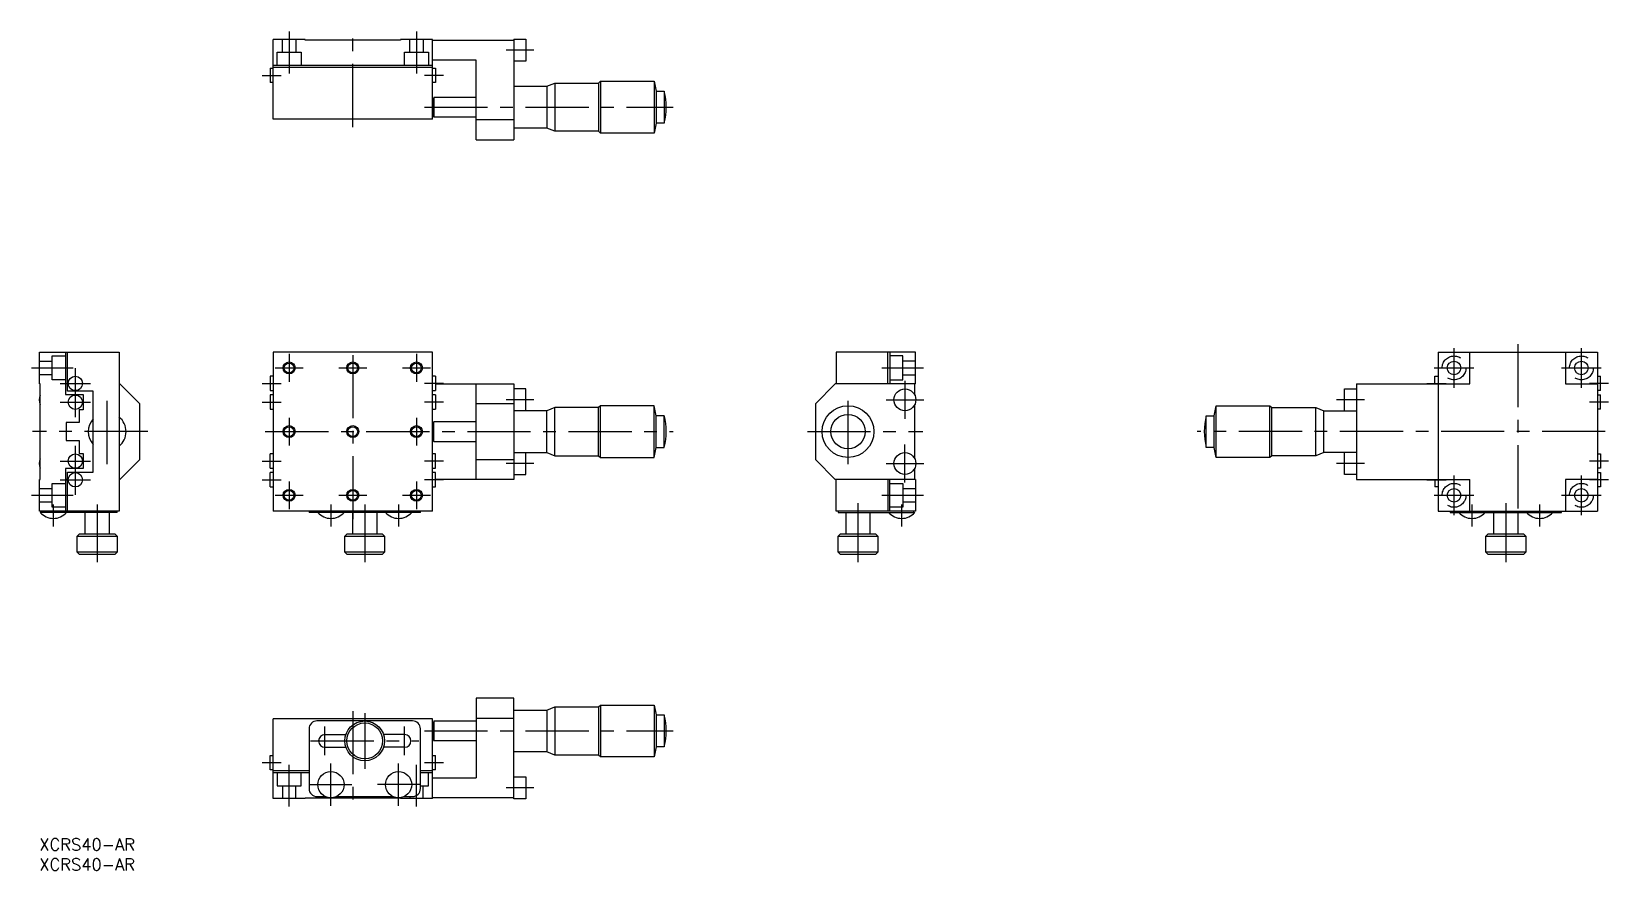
# Model space of a CAD drawing. Extents: x -2 to 394, y -8 to 203.
import ezdxf

# ---------------------------------------------------------------- set-up
doc = ezdxf.new("R2010")
doc.units = 0
doc.header["$LTSCALE"] = 0.5
doc.linetypes.add('CENTER', pattern=[50.8, 31.75, -6.35, 6.35, -6.35])
doc.linetypes.add('DASHED', pattern=[19.05, 12.7, -6.35])
for name, color, linetype in [('MSM_CENTER', 1, 'CENTER'), ('MSM_CONTINUOUS', 7, 'CONTINUOUS'), ('MSM_DASHED', 4, 'DASHED'), ('MSM_NARROW', 5, 'CONTINUOUS'), ('MSM_PART_NUMBER', 7, 'CONTINUOUS')]:
    doc.layers.add(name, color=color, linetype=linetype)
doc.styles.get("Standard").update_dxf_attribs({"font": 'txt.shx', "height": 3, "bigfont": 'bigfont.shx'})

# ---------------------------------------------------------------- blocks, each defined once
blk = doc.blocks.new('*U2')
at = {"layer": 'MSM_PART_NUMBER'}
blk.add_text('XCRS40-AR', height=3, dxfattribs=at).set_placement((0, -3))
blk = doc.blocks.new('*U3')
at = {"layer": 'MSM_PART_NUMBER'}
blk.add_text('XCRS40-AR', height=3, dxfattribs=at).set_placement((0, -8))

msp = doc.modelspace()

# ---------------------------------------------------------------- linework, layer by layer
at = {"layer": 'MSM_CENTER'}
for p, q in [((62.77, 202.72), (62.77, 192.22)), ((78.77, 178.72), (78.77, 202.72)), ((94.77, 202.72), (94.77, 192.22)), ((124.27, 198.02), (117.27, 198.02)), ((55.97, 191.72), (60.77, 191.72)), ((101.57, 191.72), (96.77, 191.72)), ((96.77, 183.72), (159.28, 183.72)), ((355.48, 113.23), (355.48, 123.23)), ((371.48, 124.23), (371.48, 80.23)), ((387.48, 113.23), (387.48, 123.23)), ((62.77, 121.73), (62.77, 114.73)), ((78.77, 121.47), (78.77, 80.23)), ((94.77, 121.73), (94.77, 114.73)), ((-1.95, 118.23), (8.55, 118.23)), ((9.05, 118.13), (9.05, 105.83)), ((59.27, 118.23), (66.27, 118.23)), ((75.27, 118.23), (82.27, 118.23)), ((91.27, 118.23), (98.27, 118.23)), ((211.7, 118.23), (222.2, 118.23)), ((217.5, 114.98), (217.5, 105.48)), ((350.48, 118.23), (360.48, 118.23)), ((382.48, 118.23), (392.48, 118.23)), ((5.25, 114.33), (12.85, 114.33)), ((55.97, 114.33), (60.77, 114.33)), ((101.57, 114.33), (96.77, 114.33)), ((348.68, 114.33), (353.48, 114.33)), ((394.28, 114.33), (389.48, 114.33)), ((5.25, 109.62), (12.85, 109.62)), ((17.05, 94.08), (17.05, 110.38)), ((55.97, 109.62), (60.77, 109.62)), ((101.57, 109.62), (96.77, 109.62)), ((124.27, 110.23), (117.27, 110.23)), ((203.2, 94.08), (203.2, 110.38)), ((212.75, 110.23), (222.25, 110.23)), ((332.98, 110.23), (325.98, 110.23)), ((394.28, 109.62), (389.48, 109.62)), ((62.77, 105.73), (62.77, 98.73)), ((94.77, 105.73), (94.77, 98.73)), ((27.25, 102.23), (-1.75, 102.23)), ((56.77, 102.23), (159.28, 102.23)), ((193, 102.23), (222, 102.23)), ((393.48, 102.23), (290.97, 102.23)), ((9.05, 98.63), (9.05, 86.33)), ((217.5, 89.48), (217.5, 98.98)), ((5.25, 94.83), (12.85, 94.83)), ((55.97, 94.83), (60.77, 94.83)), ((101.57, 94.83), (96.77, 94.83)), ((124.27, 94.23), (117.27, 94.23)), ((212.75, 94.23), (222.25, 94.23)), ((332.98, 94.23), (325.98, 94.23)), ((355.48, 81.23), (355.48, 91.23)), ((387.48, 81.23), (387.48, 91.23)), ((394.28, 94.83), (389.48, 94.83)), ((5.25, 90.13), (12.85, 90.13)), ((55.97, 90.13), (60.77, 90.13)), ((62.77, 89.73), (62.77, 82.73)), ((94.77, 89.73), (94.77, 82.73)), ((101.57, 90.13), (96.77, 90.13)), ((348.68, 90.13), (353.48, 90.13)), ((394.28, 90.13), (389.48, 90.13)), ((-1.95, 86.23), (8.55, 86.23)), ((3.55, 78.42), (3.55, 83.93)), ((14.55, 83.93), (14.55, 69.43)), ((59.27, 86.23), (66.27, 86.23)), ((73.27, 83.93), (73.27, 78.42)), ((75.27, 86.23), (82.27, 86.23)), ((81.77, 83.93), (81.77, 69.43)), ((90.27, 83.93), (90.27, 78.42)), ((91.27, 86.23), (98.27, 86.23)), ((205.7, 84.23), (205.7, 69.43)), ((211.7, 86.23), (222.2, 86.23)), ((216.7, 78.42), (216.7, 83.93)), ((350.48, 86.23), (360.48, 86.23)), ((359.98, 83.93), (359.98, 78.42)), ((368.48, 84.23), (368.48, 69.43)), ((376.98, 83.93), (376.98, 78.42)), ((382.48, 86.23), (392.48, 86.23)), ((78.77, 32.05), (78.77, 8.05)), ((71.77, 20.95), (71.77, 28.15)), ((81.77, 31.55), (81.77, 17.55)), ((91.77, 20.95), (91.77, 28.15)), ((68.17, 24.55), (95.37, 24.55)), ((96.77, 27.05), (159.28, 27.05)), ((60.77, 19.05), (55.97, 19.05)), ((62.77, 8.05), (62.77, 18.55)), ((73.27, 8.25), (73.27, 18.85)), ((90.27, 8.25), (90.27, 18.85)), ((94.77, 8.05), (94.77, 18.55)), ((101.57, 19.05), (96.77, 19.05)), ((67.97, 13.55), (78.57, 13.55)), ((95.57, 13.55), (84.97, 13.55)), ((124.27, 12.75), (117.27, 12.75))]:
    msp.add_line(p, q, dxfattribs=at)
at = {"layer": 'MSM_CONTINUOUS'}
for p, q in [((58.77, 180.72), (58.77, 200.72)), ((66.77, 200.72), (58.77, 200.72)), ((66.77, 200.52), (66.77, 200.72)), ((90.77, 200.52), (66.77, 200.52)), ((98.77, 200.72), (90.77, 200.72)), ((90.77, 200.72), (90.77, 200.52)), ((98.77, 180.72), (98.77, 200.72)), ((98.77, 200.52), (119.27, 200.52)), ((119.27, 200.77), (119.27, 175.52)), ((119.27, 200.77), (122.27, 200.77)), ((122.27, 200.77), (122.27, 195.27)), ((98.77, 194.22), (58.77, 194.22)), ((109.77, 195.52), (98.77, 195.52)), ((109.77, 175.52), (109.77, 195.52)), ((122.27, 195.27), (119.27, 195.27)), ((57.97, 193.52), (57.97, 189.92)), ((57.97, 193.52), (58.77, 193.52)), ((98.77, 193.72), (58.77, 193.72)), ((98.77, 193.52), (99.57, 193.52)), ((99.57, 193.52), (99.57, 189.92)), ((140.52, 189.77), (141.02, 190.22)), ((141.02, 190.22), (154.52, 190.22)), ((141.02, 190.22), (141.02, 177.22)), ((154.52, 190.22), (155.02, 187.72)), ((154.52, 190.22), (154.52, 177.22)), ((58.77, 189.92), (57.97, 189.92)), ((99.57, 189.92), (98.77, 189.92)), ((119.27, 188.97), (127.52, 188.97)), ((127.52, 188.97), (129.52, 189.77)), ((127.52, 188.97), (127.52, 178.47)), ((129.52, 189.77), (140.52, 189.77)), ((129.52, 189.77), (129.52, 177.67)), ((140.52, 189.77), (140.52, 177.67)), ((155.02, 187.72), (157.02, 187.72)), ((155.02, 187.72), (155.02, 179.72)), ((157.02, 187.72), (157.02, 179.72)), ((99.14, 186.22), (109.77, 186.22)), ((99.14, 186.22), (99.14, 181.22)), ((98.77, 180.72), (58.77, 180.72)), ((109.77, 181.22), (99.14, 181.22)), ((119.27, 180.52), (109.77, 180.52)), ((127.52, 178.47), (119.27, 178.47)), ((129.52, 177.67), (127.52, 178.47)), ((155.02, 179.72), (154.52, 177.22)), ((157.02, 179.72), (155.02, 179.72)), ((109.77, 175.52), (119.27, 175.52)), ((140.52, 177.67), (129.52, 177.67)), ((141.02, 177.22), (140.52, 177.67)), ((154.52, 177.22), (141.02, 177.22)), ((0.05, 114.23), (0.05, 122.23)), ((0.05, 122.23), (20.05, 122.23)), ((6.55, 122.23), (6.55, 111.53)), ((7.05, 112.43), (7.05, 122.23)), ((20.05, 122.23), (20.05, 82.23)), ((58.77, 122.23), (58.77, 82.23)), ((98.77, 122.23), (58.77, 122.23)), ((98.77, 82.23), (98.77, 122.23)), ((200.2, 122.23), (200.2, 114.23)), ((220.2, 122.23), (200.2, 122.23)), ((213.2, 114.23), (213.2, 122.23)), ((213.7, 122.23), (213.7, 114.23)), ((220.2, 114.23), (220.2, 122.23)), ((351.48, 122.23), (391.48, 122.23)), ((351.48, 122.23), (351.48, 82.23)), ((359.48, 114.23), (359.48, 122.23)), ((383.48, 122.23), (383.48, 114.23)), ((391.48, 122.23), (391.48, 82.23)), ((57.97, 116.13), (57.97, 112.53)), ((58.77, 116.13), (57.97, 116.13)), ((99.57, 116.13), (98.77, 116.13)), ((99.57, 116.13), (99.57, 112.53)), ((350.68, 114.23), (350.68, 116.13)), ((350.68, 116.13), (351.48, 116.13)), ((391.48, 116.13), (392.28, 116.13)), ((392.28, 112.53), (392.28, 116.13)), ((0.25, 114.23), (0.05, 114.23)), ((0.25, 90.23), (0.25, 114.23)), ((7.05, 114.23), (6.55, 114.23)), ((6.55, 111.53), (11.05, 111.53)), ((13.55, 112.43), (7.05, 112.43)), ((11.05, 111.53), (11.05, 107.73)), ((13.55, 92.03), (13.55, 112.43)), ((20.05, 114.23), (20.25, 114.23)), ((20.25, 114.23), (25.25, 109.23)), ((57.97, 112.53), (58.77, 112.53)), ((57.97, 111.43), (57.97, 107.83)), ((58.77, 111.43), (57.97, 111.43)), ((98.77, 112.53), (99.57, 112.53)), ((99.57, 111.43), (98.77, 111.43)), ((99.57, 114.23), (119.27, 114.23)), ((99.57, 111.43), (99.57, 107.83)), ((109.77, 90.23), (109.77, 114.23)), ((119.27, 114.23), (119.27, 90.23)), ((122.27, 112.98), (119.27, 112.98)), ((122.27, 107.48), (122.27, 112.98)), ((200, 114.23), (195, 109.23)), ((220.2, 114.23), (200, 114.23)), ((220, 111.37), (220, 114.23)), ((327.98, 107.48), (327.98, 112.98)), ((327.98, 112.98), (330.98, 112.98)), ((330.98, 114.23), (330.98, 90.23)), ((330.98, 114.23), (359.48, 114.23)), ((383.48, 114.23), (391.48, 114.23)), ((392.28, 112.53), (391.48, 112.53)), ((391.48, 111.43), (392.28, 111.43)), ((392.28, 107.83), (392.28, 111.43)), ((11.05, 107.73), (10.05, 107.73)), ((10.05, 107.73), (10.05, 104.48)), ((25.25, 95.23), (25.25, 109.23)), ((57.97, 107.83), (58.77, 107.83)), ((98.77, 107.83), (99.57, 107.83)), ((119.27, 109.23), (109.77, 109.23)), ((127.52, 107.48), (119.27, 107.48)), ((129.52, 108.28), (127.52, 107.48)), ((127.52, 96.98), (127.52, 107.48)), ((140.52, 108.28), (129.52, 108.28)), ((129.52, 96.18), (129.52, 108.28)), ((141.02, 108.73), (140.52, 108.28)), ((140.52, 96.18), (140.52, 108.28)), ((154.52, 108.73), (141.02, 108.73)), ((141.02, 95.73), (141.02, 108.73)), ((155.02, 106.23), (154.52, 108.73)), ((154.52, 95.73), (154.52, 108.73)), ((195, 109.23), (195, 95.23)), ((220, 95.37), (220, 109.08)), ((295.23, 106.23), (295.73, 108.73)), ((295.73, 108.73), (309.23, 108.73)), ((295.73, 95.73), (295.73, 108.73)), ((309.23, 108.73), (309.73, 108.28)), ((309.23, 95.73), (309.23, 108.73)), ((309.73, 108.28), (320.73, 108.28)), ((309.73, 96.18), (309.73, 108.28)), ((320.73, 108.28), (322.73, 107.48)), ((320.73, 96.18), (320.73, 108.28)), ((322.73, 107.48), (330.98, 107.48)), ((322.73, 96.98), (322.73, 107.48)), ((392.28, 107.83), (391.48, 107.83)), ((10.05, 104.48), (6.75, 104.48)), ((6.75, 104.48), (6.75, 99.98)), ((109.77, 104.73), (99.14, 104.73)), ((99.14, 99.73), (99.14, 104.73)), ((157.02, 106.23), (155.02, 106.23)), ((155.02, 98.23), (155.02, 106.23)), ((157.02, 98.23), (157.02, 106.23)), ((293.23, 106.23), (295.23, 106.23)), ((293.23, 98.23), (293.23, 106.23)), ((295.23, 98.23), (295.23, 106.23)), ((6.75, 99.98), (10.05, 99.98)), ((10.05, 99.98), (10.05, 96.73)), ((99.14, 99.73), (109.77, 99.73)), ((10.05, 96.73), (11.05, 96.73)), ((11.05, 96.73), (11.05, 92.93)), ((25.25, 95.23), (20.25, 90.23)), ((57.97, 93.03), (57.97, 96.63)), ((58.77, 96.63), (57.97, 96.63)), ((99.57, 96.63), (98.77, 96.63)), ((99.57, 93.03), (99.57, 96.63)), ((109.77, 95.23), (119.27, 95.23)), ((119.27, 96.98), (127.52, 96.98)), ((122.27, 91.48), (122.27, 96.98)), ((127.52, 96.98), (129.52, 96.18)), ((129.52, 96.18), (140.52, 96.18)), ((140.52, 96.18), (141.02, 95.73)), ((141.02, 95.73), (154.52, 95.73)), ((154.52, 95.73), (155.02, 98.23)), ((155.02, 98.23), (157.02, 98.23)), ((195, 95.23), (200, 90.23)), ((295.23, 98.23), (293.23, 98.23)), ((295.73, 95.73), (295.23, 98.23)), ((309.23, 95.73), (295.73, 95.73)), ((309.73, 96.18), (309.23, 95.73)), ((320.73, 96.18), (309.73, 96.18)), ((322.73, 96.98), (320.73, 96.18)), ((330.98, 96.98), (322.73, 96.98)), ((327.98, 91.48), (327.98, 96.98)), ((391.48, 96.63), (392.28, 96.63)), ((392.28, 96.63), (392.28, 93.03)), ((11.05, 92.93), (6.55, 92.93)), ((6.55, 92.93), (6.55, 82.23)), ((7.05, 82.23), (7.05, 92.03)), ((7.05, 92.03), (13.55, 92.03)), ((57.97, 93.03), (58.77, 93.03)), ((57.97, 88.33), (57.97, 91.93)), ((58.77, 91.93), (57.97, 91.93)), ((98.77, 93.03), (99.57, 93.03)), ((99.57, 91.93), (98.77, 91.93)), ((99.57, 88.33), (99.57, 91.93)), ((119.27, 91.48), (122.27, 91.48)), ((220, 90.23), (220, 93.08)), ((330.98, 91.48), (327.98, 91.48)), ((392.28, 93.03), (391.48, 93.03)), ((391.48, 91.93), (392.28, 91.93)), ((392.28, 91.93), (392.28, 88.33)), ((0.05, 82.23), (0.05, 90.23)), ((0.05, 90.23), (0.25, 90.23)), ((7.05, 90.23), (6.55, 90.23)), ((20.25, 90.23), (20.05, 90.23)), ((57.97, 88.33), (58.77, 88.33)), ((98.77, 88.33), (99.57, 88.33)), ((119.27, 90.23), (99.57, 90.23)), ((220.2, 90.23), (200, 90.23)), ((200.2, 82.23), (200.2, 90.23)), ((213.2, 90.23), (213.2, 82.23)), ((213.7, 82.23), (213.7, 90.23)), ((220.2, 90.23), (220.2, 82.23)), ((330.98, 90.23), (359.48, 90.23)), ((350.68, 90.23), (350.68, 88.33)), ((351.48, 88.33), (350.68, 88.33)), ((359.48, 82.23), (359.48, 90.23)), ((383.48, 90.23), (383.48, 82.23)), ((391.48, 90.23), (383.48, 90.23)), ((392.28, 88.33), (391.48, 88.33)), ((20.05, 82.23), (0.05, 82.23)), ((19.55, 81.93), (0.25, 81.93)), ((0.55, 82.23), (0.55, 81.93)), ((11.55, 76.43), (11.55, 81.93)), ((17.55, 81.93), (17.55, 76.43)), ((19.55, 81.93), (19.55, 82.23)), ((98.77, 82.23), (58.77, 82.23)), ((67.77, 82.23), (67.77, 81.93)), ((95.77, 81.93), (67.77, 81.93)), ((78.77, 76.43), (78.77, 81.93)), ((84.77, 81.93), (84.77, 76.43)), ((95.77, 81.93), (95.77, 82.23)), ((220.2, 82.23), (200.2, 82.23)), ((200.7, 82.23), (200.7, 81.93)), ((200.7, 81.93), (220, 81.93)), ((202.7, 76.43), (202.7, 81.93)), ((208.7, 81.93), (208.7, 76.43)), ((219.7, 81.93), (219.7, 82.23)), ((351.48, 82.23), (391.48, 82.23)), ((354.48, 82.23), (354.48, 81.93)), ((354.48, 81.93), (382.48, 81.93)), ((365.48, 76.43), (365.48, 81.93)), ((371.48, 81.93), (371.48, 76.43)), ((382.48, 81.93), (382.48, 82.23)), ((9.55, 75.93), (10.05, 76.43)), ((9.55, 75.93), (19.55, 75.93)), ((9.55, 71.93), (9.55, 75.93)), ((19.05, 76.43), (10.05, 76.43)), ((19.05, 76.43), (19.55, 75.93)), ((19.55, 75.93), (19.55, 71.93)), ((76.77, 75.93), (77.27, 76.43)), ((76.77, 75.93), (86.77, 75.93)), ((76.77, 71.93), (76.77, 75.93)), ((86.27, 76.43), (77.27, 76.43)), ((86.27, 76.43), (86.77, 75.93)), ((86.77, 75.93), (86.77, 71.93)), ((200.7, 75.93), (201.2, 76.43)), ((200.7, 75.93), (210.7, 75.93)), ((200.7, 71.93), (200.7, 75.93)), ((210.2, 76.43), (201.2, 76.43)), ((210.2, 76.43), (210.7, 75.93)), ((210.7, 75.93), (210.7, 71.93)), ((363.48, 75.93), (363.98, 76.43)), ((363.48, 75.93), (373.48, 75.93)), ((363.48, 71.93), (363.48, 75.93)), ((372.98, 76.43), (363.98, 76.43)), ((372.98, 76.43), (373.48, 75.93)), ((373.48, 75.93), (373.48, 71.93)), ((19.55, 71.93), (9.55, 71.93)), ((10.05, 71.43), (9.55, 71.93)), ((10.05, 71.43), (19.05, 71.43)), ((19.55, 71.93), (19.05, 71.43)), ((86.77, 71.93), (76.77, 71.93)), ((77.27, 71.43), (76.77, 71.93)), ((77.27, 71.43), (86.27, 71.43)), ((86.77, 71.93), (86.27, 71.43)), ((210.7, 71.93), (200.7, 71.93)), ((201.2, 71.43), (200.7, 71.93)), ((201.2, 71.43), (210.2, 71.43)), ((210.7, 71.93), (210.2, 71.43)), ((373.48, 71.93), (363.48, 71.93)), ((363.98, 71.43), (363.48, 71.93)), ((363.98, 71.43), (372.98, 71.43)), ((373.48, 71.93), (372.98, 71.43)), ((119.27, 35.25), (109.77, 35.25)), ((109.77, 35.25), (109.77, 15.25)), ((119.27, 10), (119.27, 35.25)), ((119.27, 32.3), (127.52, 32.3)), ((127.52, 32.3), (129.52, 33.1)), ((127.52, 32.3), (127.52, 21.8)), ((129.52, 33.1), (140.52, 33.1)), ((129.52, 33.1), (129.52, 21)), ((140.52, 33.1), (141.02, 33.55)), ((140.52, 33.1), (140.52, 21)), ((141.02, 33.55), (154.52, 33.55)), ((141.02, 33.55), (141.02, 20.55)), ((154.52, 33.55), (155.02, 31.05)), ((154.52, 33.55), (154.52, 20.55)), ((98.77, 30.05), (58.77, 30.05)), ((58.77, 10.05), (58.77, 30.05)), ((93.77, 29.55), (69.77, 29.55)), ((98.77, 10.05), (98.77, 30.05)), ((99.14, 29.55), (109.77, 29.55)), ((99.14, 29.55), (99.14, 24.55)), ((109.77, 30.25), (119.27, 30.25)), ((155.02, 31.05), (157.02, 31.05)), ((155.02, 31.05), (155.02, 23.05)), ((157.02, 31.05), (157.02, 23.05)), ((67.77, 27.55), (67.77, 12.55)), ((71.77, 26.15), (77.04, 26.15)), ((91.77, 26.15), (86.51, 26.15)), ((95.77, 12.55), (95.77, 27.55)), ((109.77, 24.55), (99.14, 24.55)), ((57.97, 17.25), (57.97, 20.85)), ((57.97, 20.85), (58.77, 20.85)), ((71.77, 22.95), (77.04, 22.95)), ((91.77, 22.95), (86.51, 22.95)), ((98.77, 20.85), (99.57, 20.85)), ((99.57, 17.25), (99.57, 20.85)), ((127.52, 21.8), (119.27, 21.8)), ((129.52, 21), (127.52, 21.8)), ((140.52, 21), (129.52, 21)), ((141.02, 20.55), (140.52, 21)), ((154.52, 20.55), (141.02, 20.55)), ((155.02, 23.05), (154.52, 20.55)), ((157.02, 23.05), (155.02, 23.05)), ((58.77, 17.25), (57.97, 17.25)), ((67.77, 17.05), (58.77, 17.05)), ((67.77, 16.55), (58.77, 16.55)), ((98.77, 17.05), (95.77, 17.05)), ((98.77, 16.55), (95.77, 16.55)), ((99.57, 17.25), (98.77, 17.25)), ((98.77, 15.25), (109.77, 15.25)), ((119.27, 15.5), (122.27, 15.5)), ((122.27, 15.5), (122.27, 10)), ((66.77, 10.05), (58.77, 10.05)), ((66.77, 10.25), (90.77, 10.25)), ((66.77, 10.05), (66.77, 10.25)), ((69.77, 10.55), (71.9, 10.55)), ((74.65, 10.55), (88.9, 10.55)), ((90.77, 10.25), (90.77, 10.05)), ((98.77, 10.05), (90.77, 10.05)), ((91.65, 10.55), (93.77, 10.55)), ((119.27, 10.25), (98.77, 10.25)), ((122.27, 10), (119.27, 10))]:
    msp.add_line(p, q, dxfattribs=at)
for centre, radius in [((62.77, 118.23), 1.23), ((78.77, 118.23), 1.23), ((94.77, 118.23), 1.23), ((355.48, 118.23), 1.7), ((387.48, 118.23), 1.7), ((9.05, 114.33), 1.8), ((9.05, 109.62), 1.8), ((217.5, 110.23), 2.75), ((203.2, 102.23), 6.5), ((62.77, 102.23), 1.23), ((78.77, 102.23), 1.23), ((94.77, 102.23), 1.23), ((203.2, 102.23), 4.33), ((9.05, 94.83), 1.8), ((217.5, 94.23), 2.75), ((9.05, 90.13), 1.8), ((62.77, 86.23), 1.23), ((78.77, 86.23), 1.23), ((94.77, 86.23), 1.23), ((355.48, 86.23), 1.7), ((387.48, 86.23), 1.7), ((81.77, 24.55), 5), ((81.77, 24.55), 4.5), ((73.27, 13.55), 3.3), ((90.27, 13.55), 3.3)]:
    msp.add_circle(centre, radius, dxfattribs=at)
for centre, radius, start, end in [((141.27, 183.72), 16.25, 345.75, 14.25), ((107.4, 183.72), 8.63, 163.1627, 196.8373), ((2.75, 110.23), 2.75, 155.38, 204.62), ((17.05, 102.23), 4.75, 137.4631, 222.5369), ((17.05, 102.23), 4.75, 309.1667, 50.8333), ((107.4, 102.23), 8.63, 163.1627, 196.8373), ((141.27, 102.23), 16.25, 345.75, 14.25), ((308.98, 102.23), 16.25, 165.75, 194.25), ((2.75, 94.23), 2.75, 155.38, 204.62), ((3.55, 84.8), 4.37, 221.0348, 318.9652), ((73.27, 84.8), 4.37, 221.0348, 318.9652), ((90.27, 84.8), 4.37, 221.0348, 318.9652), ((216.7, 84.8), 4.37, 221.0348, 318.9652), ((359.98, 84.8), 4.37, 221.0348, 318.9652), ((376.98, 84.8), 4.37, 221.0348, 318.9652), ((69.77, 27.55), 2, 90, 180), ((93.77, 27.55), 2, 0, 90), ((107.4, 27.05), 8.63, 163.1627, 196.8373), ((141.27, 27.05), 16.25, 345.75, 14.25), ((71.77, 24.55), 1.6, 90, 270), ((91.77, 24.55), 1.6, 270, 90), ((69.77, 12.55), 2, 180, 270), ((93.77, 12.55), 2, 270, 0)]:
    msp.add_arc(centre, radius, start, end, dxfattribs=at)
at = {"layer": 'MSM_DASHED'}
for p, q in [((61.07, 197.52), (61.07, 200.72)), ((64.47, 200.72), (64.47, 197.52)), ((93.07, 197.52), (93.07, 200.72)), ((96.47, 200.72), (96.47, 197.52)), ((59.77, 197.52), (65.77, 197.52)), ((59.77, 194.22), (59.77, 197.52)), ((65.77, 197.52), (65.77, 194.22)), ((91.77, 197.52), (97.77, 197.52)), ((91.77, 194.22), (91.77, 197.52)), ((97.77, 197.52), (97.77, 194.22)), ((0.05, 119.93), (3.25, 119.93)), ((3.25, 115.23), (3.25, 121.23)), ((3.25, 121.23), (6.55, 121.23)), ((217, 121.23), (213.7, 121.23)), ((217, 115.23), (217, 121.23)), ((220.2, 119.93), (217, 119.93)), ((3.25, 116.53), (0.05, 116.53)), ((6.55, 115.23), (3.25, 115.23)), ((213.7, 115.23), (217, 115.23)), ((217, 116.53), (220.2, 116.53)), ((0.05, 87.93), (3.25, 87.93)), ((3.25, 83.23), (3.25, 89.23)), ((3.25, 89.23), (6.55, 89.23)), ((213.7, 89.23), (217, 89.23)), ((217, 89.23), (217, 83.23)), ((217, 87.93), (220.2, 87.93)), ((3.25, 84.53), (0.05, 84.53)), ((6.55, 83.23), (3.25, 83.23)), ((217, 83.23), (213.7, 83.23)), ((220.2, 84.53), (217, 84.53)), ((59.77, 16.55), (59.77, 13.25)), ((65.77, 13.25), (65.77, 16.55)), ((97.77, 13.25), (97.77, 16.55)), ((59.77, 13.25), (65.77, 13.25)), ((61.07, 13.25), (61.07, 10.05)), ((64.47, 10.05), (64.47, 13.25)), ((95.77, 13.25), (97.77, 13.25)), ((96.47, 10.05), (96.47, 13.25)), ((93.07, 10.55), (93.07, 10.05))]:
    msp.add_line(p, q, dxfattribs=at)
for centre in [(355.48, 118.23), (387.48, 118.23), (355.48, 86.23), (387.48, 86.23)]:
    msp.add_circle(centre, 3, dxfattribs=at)
at = {"layer": 'MSM_NARROW'}
for centre in [(62.77, 118.23), (78.77, 118.23), (94.77, 118.23), (62.77, 102.23), (78.77, 102.23), (94.77, 102.23), (62.77, 86.23), (78.77, 86.23), (94.77, 86.23)]:
    msp.add_circle(centre, 1.5, dxfattribs=at)

# ---------------------------------------------------------------- block references
at = {"layer": 'MSM_CONTINUOUS'}
for name in ['*U2', '*U3']:
    msp.add_blockref(name, (0, 0), dxfattribs=at)

doc.saveas('drawing.dxf')
